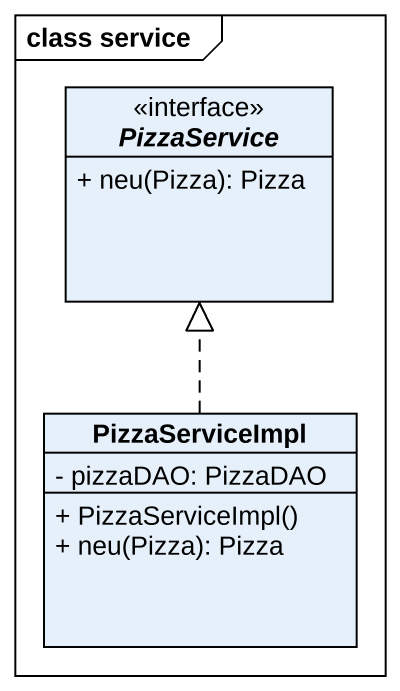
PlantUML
@startuml
mainframe class service
hide circle
hide empty members
skinparam classAttributeIconSize 0
interface PizzaService <<interface>> {
  + neu(Pizza): Pizza
}
class PizzaServiceImpl {
  - pizzaDAO: PizzaDAO
  + PizzaServiceImpl()
  + neu(Pizza): Pizza
}
PizzaServiceImpl .up.|> PizzaService
@enduml
